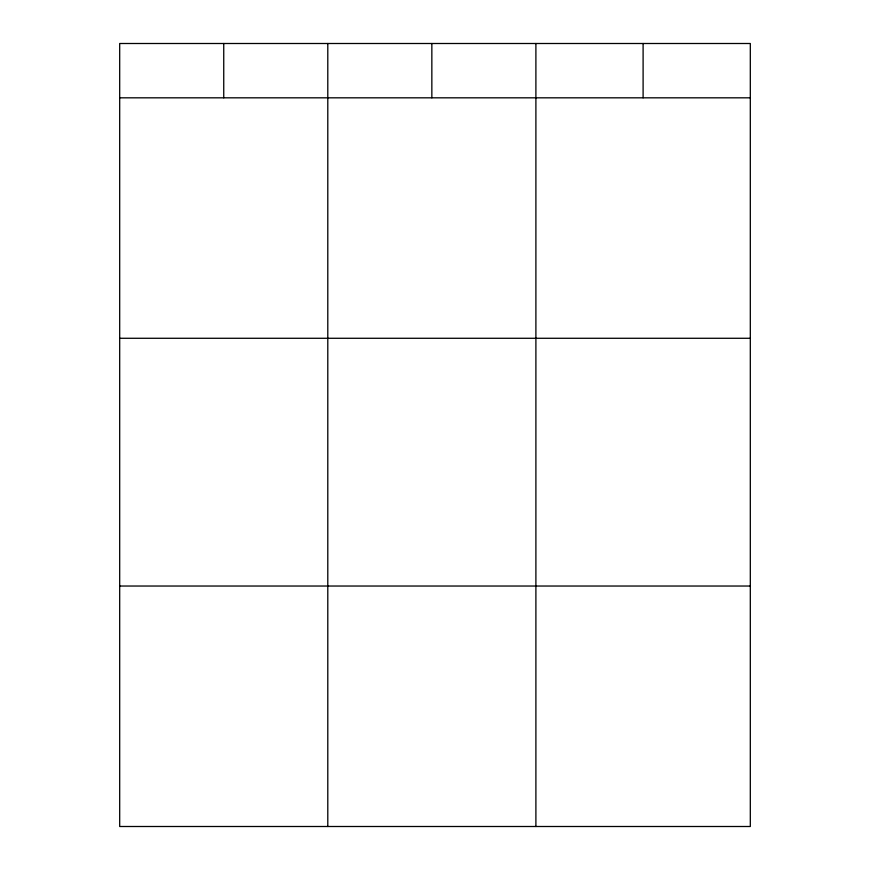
<?xml version="1.0" encoding="UTF-8"?>
<svg xmlns="http://www.w3.org/2000/svg" width="870" height="870" viewBox="0 0 870 870"><rect width="100%" height="100%" fill="white"/><g stroke="black" fill="none" stroke-linecap="round" stroke-linejoin="round"><path stroke-width="1.3" d="M750.31 338.278L750.31 43.5L119.69 43.5L119.69 826.5L750.31 826.5L750.31 338.278L119.69 338.278M119.69 97.821L750.31 97.821M119.69 586.032L750.31 586.032M643.104 43.5L643.104 97.821M535.898 43.5L535.898 826.5M431.846 43.5L431.846 97.821M327.794 43.5L327.794 826.5M223.742 43.5L223.742 97.821"/></g></svg>
